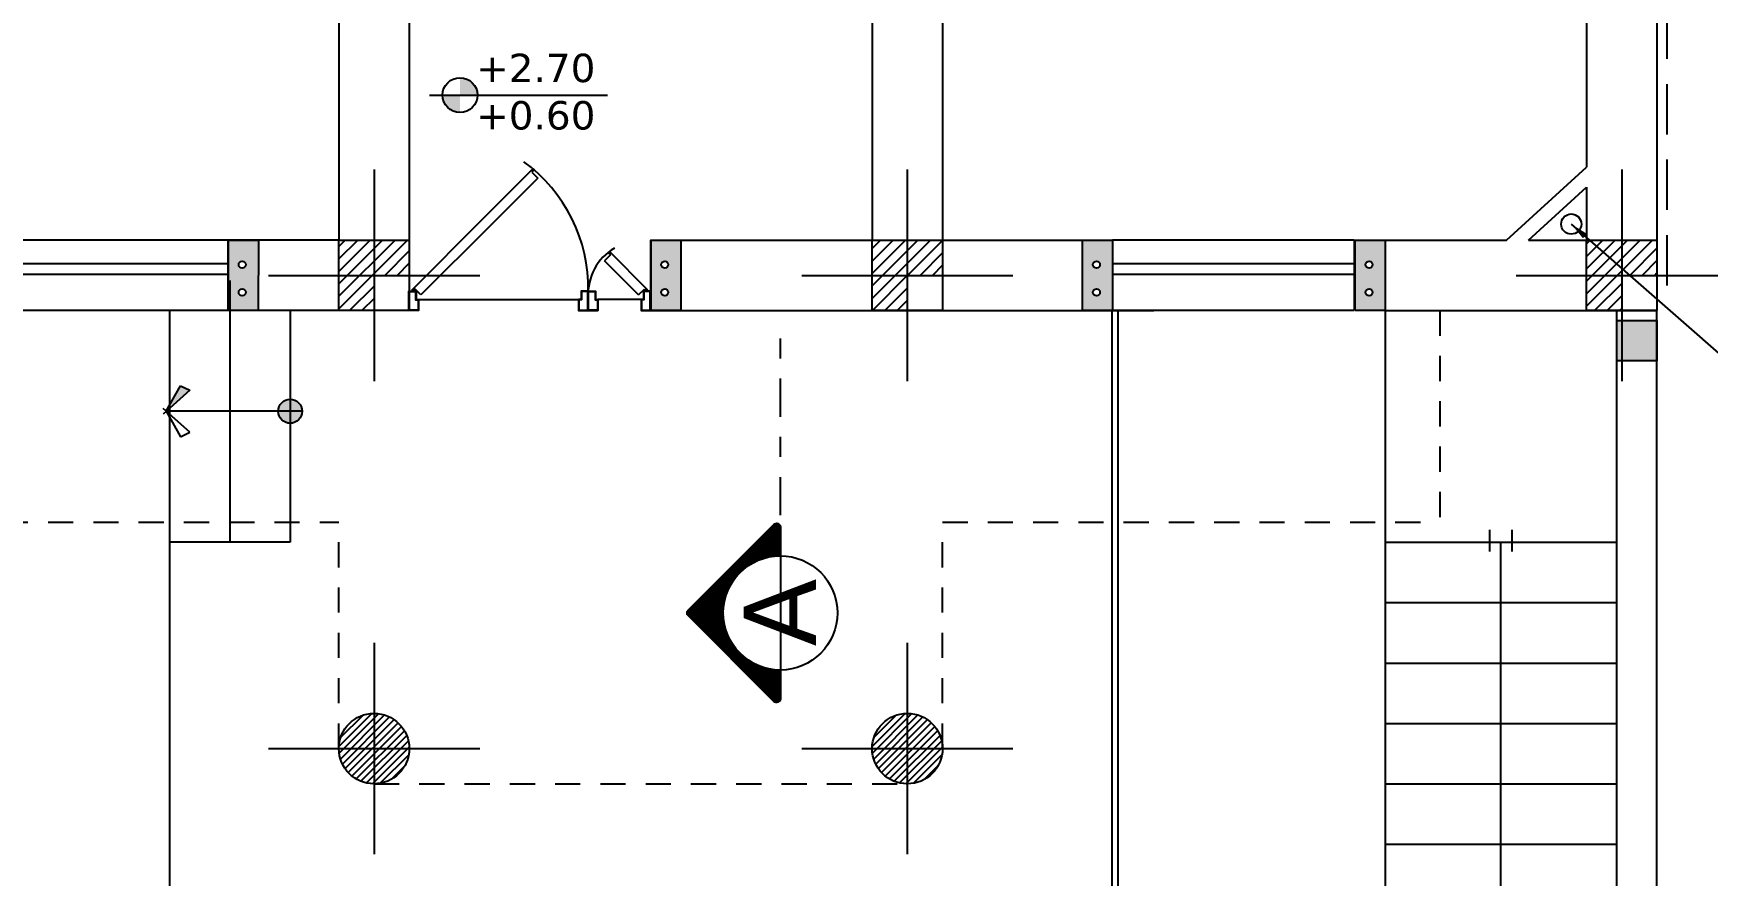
# Model space of a CAD drawing. Header units: inches. Extents: x -1482 to -895, y -39 to 122.
# Drawn here: x -1433.71 to -1425.39, y 60.19 to 64.37 of the extents above; entities that cross this region are included whole.
import ezdxf
from ezdxf.enums import TextEntityAlignment as Align

# ---------------------------------------------------------------- set-up
doc = ezdxf.new("R2010")
doc.units = ezdxf.units.IN
doc.header["$MEASUREMENT"] = 0
doc.header["$PDMODE"] = 3
doc.linetypes.add('DASHDOT', pattern=[1, 0.5, -0.25, 0, -0.25])
doc.linetypes.add('DASHED2', pattern=[0.375, 0.25, -0.125])
doc.layers.get('Defpoints').update_dxf_attribs({"lineweight": 15})
for name, color, linetype in [('axe', 150, 'Continuous'), ('fur', 22, 'Continuous'), ('GRADIANT', 251, 'Continuous'), ('nama', 252, 'Continuous')]:
    doc.layers.add(name, color=color, linetype=linetype)
doc.styles.add('COLI', font='TIMES.TTF', dxfattribs={"height": 0.25})
doc.styles.get("Standard").update_dxf_attribs({"font": 'verdana.TTF'})
doc.dimstyles.new('111', dxfattribs={"dimscale": 0, "dimtxt": 0.2, "dimasz": 0.1, "dimexe": 0.2, "dimexo": 0.5, "dimgap": 0.1, "dimtad": 1, "dimlfac": 1, "dimzin": 0, "dimdsep": 46, "dimtxsty": 'COLI', "dimblk1": 'OPEN30', "dimblk2": 'OPEN30', "dimsah": 1, "dimcen": 0, "dimse1": 1, "dimse2": 1, "dimclrd": 252, "dimclre": 1, "dimclrt": 1, "dimadec": 0, "dimazin": 0, "dimtfac": 0.5, "dimtix": 1, "dimtofl": 0, "dimtmove": 2, "dimatfit": 3, "dimldrblk": 'OPEN30', "dimfxl": 1, "dimtolj": 1, "dimtzin": 0, "dimlwd": 5, "dimarcsym": 0})
doc.dimstyles.get("Standard").update_dxf_attribs({"dimtxt": 0.2, "dimasz": 0.09, "dimexe": 0.18, "dimexo": 0.0625, "dimgap": 0.09, "dimtad": 0, "dimzin": 0, "dimdsep": 46, "dimtxsty": 'Standard', "dimblk": 'ARCHTICK', "dimcen": 0.09, "dimse1": 1, "dimse2": 1, "dimclrd": 1, "dimclrt": 1, "dimadec": 0, "dimazin": 0, "dimtfac": 1, "dimtofl": 0, "dimtmove": 1, "dimatfit": 3, "dimfxl": 1, "dimtolj": 1, "dimtzin": 0, "dimarcsym": 0})
pattern_1 = [(45, (357.16512, 40.59466), (-0.01767766953, 0.01767766953), [])]
pattern_2 = [(45, (359.81512, 40.59466), (-0.01767766953, 0.01767766953), [])]

# ---------------------------------------------------------------- blocks, each defined once
blk = doc.blocks.new('A$C78557366')
at = {"layer": 'GRADIANT', "ltscale": 0.3}
h = blk.add_hatch(dxfattribs=at)
h.set_pattern_fill('ANSI31', color=256, scale=0.2)
h.paths.add_polyline_path([(-0.1, 0), (0, 0), (0, 0.1), (-0.1, 0.1)], flags=16)
h.paths.add_polyline_path([(0.1, 0), (0.1, 0.1), (-0.1, 0.1), (-0.1, 0)], flags=17)
h.paths.add_polyline_path([(0, -0.1), (0.1, -0.1), (0.1, 0.1), (0, 0.1)])
h.paths.add_polyline_path([(0.1, -0.1), (0.1, 0.1), (-0.1, 0.1), (-0.1, -0.1)])
at = {"layer": 'axe', "ltscale": 0.3}
for p, q in [((0, 0.3), (0, -0.3)), ((-0.3, 0), (0.3, 0))]:
    blk.add_line(p, q, dxfattribs=at)
blk.add_lwpolyline([(0.1, 0.1), (-0.1, 0.1), (-0.1, -0.1), (0.1, -0.1)], close=True, dxfattribs=at)
blk = doc.blocks.new('A$C3F8B090B')
h = blk.add_hatch(color=1)
h.paths.add_polyline_path([(0, 0), (0.15, 0), (0.15, 0.35), (0, 0.35)])
h.paths.add_polyline_path([(0.0977, 0.122, -1), (0.063, 0.122, -1)], flags=16)
h.paths.add_polyline_path([(0.0977, 0.2594, -1), (0.063, 0.2594, -1)], flags=16)
at = {"color": 1}
blk.add_lwpolyline([(0.15, 0.35), (0.15, 0), (0, 0), (0, 0.35)], close=True, dxfattribs=at)
for centre in [(0.0803, 0.2594), (0.0803, 0.122)]:
    blk.add_circle(centre, 0.0174, dxfattribs=at)
blk = doc.blocks.new('FL3')
blk.add_hatch(color=150).paths.add_polyline_path([(0, 0), (0.149, -0.167), (0.181, -0.102)])
at = {"color": 150}
for p, q in [((0, 0), (-0.181, -0.102)), ((-0.149, -0.167), (0.02, 0.022)), ((0.149, -0.167), (-0.02, 0.022)), ((0, 0), (0.181, -0.102)), ((-0.181, -0.102), (-0.149, -0.167)), ((0.181, -0.102), (0.149, -0.167))]:
    blk.add_line(p, q, dxfattribs=at)
blk = doc.blocks.new('*X8')
at = {"color": 0}
for p, q in [((1.626, 10.907), (3.996, 13.277)), ((1.634, 10.968), (3.935, 13.269)), ((1.641, 10.869), (4.034, 13.261)), ((1.668, 10.843), (4.061, 13.236)), ((1.705, 10.827), (4.088, 13.21)), ((6.25, 10.827), (3.867, 13.209)), ((6.287, 10.842), (3.894, 13.236)), ((6.314, 10.869), (3.922, 13.261)), ((6.329, 10.906), (3.959, 13.277)), ((6.322, 10.967), (4.019, 13.269)), ((1.756, 10.825), (4.115, 13.183)), ((1.81, 10.825), (4.141, 13.157)), ((3.001, 11.963), (4.168, 13.13)), ((3.195, 12.105), (4.194, 13.104)), ((3.314, 12.17), (4.221, 13.077)), ((3.41, 12.214), (4.247, 13.051)), ((3.905, 12.323), (3.443, 12.785)), ((3.956, 12.325), (3.469, 12.812)), ((3.495, 12.245), (4.274, 13.024)), ((4.009, 12.325), (3.496, 12.838)), ((4.065, 12.323), (3.523, 12.865)), ((4.122, 12.318), (3.549, 12.891)), ((3.572, 12.269), (4.3, 12.998)), ((4.182, 12.311), (3.576, 12.918)), ((4.245, 12.301), (3.602, 12.944)), ((4.312, 12.287), (3.629, 12.971)), ((3.643, 12.287), (4.327, 12.971)), ((4.383, 12.269), (3.655, 12.997)), ((4.46, 12.246), (3.682, 13.024)), ((4.544, 12.214), (3.708, 13.05)), ((3.71, 12.301), (4.353, 12.945)), ((4.641, 12.171), (3.735, 13.077)), ((4.759, 12.106), (3.761, 13.103)), ((3.773, 12.311), (4.38, 12.918)), ((4.951, 11.966), (3.788, 13.13)), ((6.145, 10.825), (3.814, 13.156)), ((3.833, 12.318), (4.406, 12.891)), ((6.198, 10.825), (3.841, 13.183)), ((3.89, 12.323), (4.433, 12.865)), ((3.946, 12.325), (4.459, 12.838)), ((3.999, 12.325), (4.486, 12.812)), ((4.05, 12.323), (4.512, 12.785)), ((3.212, 12.115), (2.992, 12.334)), ((3.245, 12.134), (3.019, 12.361)), ((3.28, 12.153), (3.045, 12.387)), ((3.315, 12.171), (3.072, 12.414)), ((3.351, 12.188), (3.098, 12.44)), ((3.388, 12.204), (3.125, 12.467)), ((3.425, 12.22), (3.151, 12.493)), ((3.464, 12.234), (3.178, 12.52)), ((3.503, 12.248), (3.204, 12.546)), ((3.543, 12.261), (3.231, 12.573)), ((3.584, 12.273), (3.257, 12.6)), ((3.626, 12.283), (3.284, 12.626)), ((3.67, 12.293), (3.31, 12.653)), ((3.714, 12.302), (3.337, 12.679)), ((3.76, 12.309), (3.363, 12.706)), ((3.807, 12.315), (3.39, 12.732)), ((3.855, 12.32), (3.416, 12.759)), ((4.1, 12.32), (4.539, 12.759)), ((4.148, 12.315), (4.565, 12.732)), ((4.195, 12.309), (4.592, 12.706)), ((4.241, 12.302), (4.618, 12.679)), ((4.285, 12.293), (4.645, 12.653)), ((4.329, 12.284), (4.671, 12.626)), ((4.371, 12.273), (4.698, 12.6)), ((4.412, 12.261), (4.724, 12.573)), ((4.452, 12.248), (4.751, 12.547)), ((4.492, 12.234), (4.777, 12.52)), ((4.53, 12.22), (4.804, 12.494)), ((4.568, 12.204), (4.83, 12.467)), ((4.604, 12.188), (4.857, 12.441)), ((4.64, 12.171), (4.883, 12.414)), ((4.675, 12.153), (4.91, 12.388)), ((4.71, 12.134), (4.937, 12.361)), ((4.743, 12.115), (4.963, 12.335)), ((2.767, 11.711), (2.568, 11.91)), ((2.79, 11.741), (2.594, 11.937)), ((2.813, 11.771), (2.621, 11.963)), ((2.837, 11.8), (2.647, 11.99)), ((2.862, 11.828), (2.674, 12.016)), ((2.888, 11.856), (2.7, 12.043)), ((2.914, 11.882), (2.727, 12.069)), ((2.941, 11.909), (2.754, 12.096)), ((2.968, 11.934), (2.78, 12.122)), ((2.996, 11.959), (2.807, 12.149)), ((3.025, 11.984), (2.833, 12.175)), ((3.054, 12.007), (2.86, 12.202)), ((3.084, 12.03), (2.886, 12.228)), ((3.115, 12.052), (2.913, 12.255)), ((3.147, 12.074), (2.939, 12.281)), ((3.179, 12.095), (2.966, 12.308)), ((4.776, 12.095), (4.99, 12.308)), ((4.809, 12.074), (5.016, 12.282)), ((4.84, 12.053), (5.043, 12.255)), ((4.871, 12.03), (5.069, 12.229)), ((4.901, 12.007), (5.096, 12.202)), ((4.93, 11.984), (5.122, 12.176)), ((4.959, 11.96), (5.149, 12.149)), ((4.987, 11.935), (5.175, 12.123)), ((5.015, 11.909), (5.202, 12.096)), ((5.041, 11.883), (5.228, 12.069)), ((5.068, 11.856), (5.255, 12.043)), ((5.093, 11.828), (5.281, 12.016)), ((5.118, 11.8), (5.308, 11.99)), ((5.142, 11.771), (5.334, 11.963)), ((5.165, 11.741), (5.361, 11.937)), ((5.188, 11.711), (5.387, 11.91)), ((1.863, 10.825), (2.84, 11.802)), ((1.916, 10.825), (2.698, 11.607)), ((1.969, 10.825), (2.633, 11.489)), ((2.499, 11.077), (2.117, 11.459)), ((2.507, 11.122), (2.144, 11.486)), ((2.517, 11.166), (2.17, 11.512)), ((2.527, 11.208), (2.197, 11.539)), ((2.539, 11.25), (2.223, 11.565)), ((2.552, 11.29), (2.25, 11.592)), ((2.565, 11.33), (2.276, 11.618)), ((2.58, 11.368), (2.303, 11.645)), ((2.595, 11.406), (2.329, 11.671)), ((2.611, 11.443), (2.356, 11.698)), ((2.628, 11.479), (2.382, 11.724)), ((2.645, 11.514), (2.409, 11.751)), ((2.664, 11.549), (2.435, 11.778)), ((2.683, 11.583), (2.462, 11.804)), ((2.703, 11.616), (2.488, 11.831)), ((2.724, 11.648), (2.515, 11.857)), ((2.745, 11.68), (2.541, 11.884)), ((6.092, 10.825), (5.119, 11.798)), ((5.21, 11.68), (5.414, 11.884)), ((5.232, 11.649), (5.44, 11.857)), ((5.252, 11.616), (5.467, 11.831)), ((6.039, 10.825), (5.258, 11.606)), ((5.272, 11.583), (5.493, 11.804)), ((5.291, 11.549), (5.52, 11.778)), ((5.31, 11.515), (5.546, 11.751)), ((5.986, 10.825), (5.323, 11.488)), ((5.328, 11.479), (5.573, 11.725)), ((5.344, 11.443), (5.599, 11.698)), ((5.361, 11.406), (5.626, 11.672)), ((5.376, 11.369), (5.652, 11.645)), ((5.39, 11.33), (5.679, 11.619)), ((5.404, 11.29), (5.706, 11.592)), ((5.416, 11.25), (5.732, 11.566)), ((5.428, 11.209), (5.759, 11.539)), ((5.438, 11.166), (5.785, 11.513)), ((5.448, 11.123), (5.812, 11.486)), ((5.456, 11.078), (5.838, 11.46)), ((1.85, 10.825), (1.666, 11.009)), ((1.903, 10.825), (1.693, 11.035)), ((1.956, 10.825), (1.719, 11.062)), ((2.009, 10.825), (1.746, 11.088)), ((2.062, 10.825), (1.772, 11.115)), ((2.115, 10.825), (1.799, 11.141)), ((2.168, 10.825), (1.825, 11.168)), ((2.221, 10.825), (1.852, 11.194)), ((2.274, 10.825), (1.878, 11.221)), ((2.327, 10.825), (1.905, 11.247)), ((2.38, 10.825), (1.932, 11.274)), ((2.433, 10.825), (1.958, 11.3)), ((2.478, 10.834), (1.985, 11.327)), ((2.479, 10.885), (2.011, 11.353)), ((2.022, 10.825), (2.589, 11.393)), ((2.482, 10.936), (2.038, 11.38)), ((2.486, 10.984), (2.064, 11.406)), ((2.075, 10.825), (2.558, 11.308)), ((2.492, 11.031), (2.091, 11.433)), ((2.128, 10.825), (2.534, 11.231)), ((2.181, 10.825), (2.516, 11.16)), ((2.234, 10.825), (2.502, 11.093)), ((2.287, 10.825), (2.492, 11.03)), ((5.933, 10.825), (5.367, 11.392)), ((5.88, 10.825), (5.398, 11.307)), ((5.827, 10.825), (5.422, 11.23)), ((5.774, 10.825), (5.44, 11.159)), ((5.721, 10.825), (5.454, 11.093)), ((5.463, 11.032), (5.865, 11.433)), ((5.668, 10.825), (5.464, 11.03)), ((5.469, 10.985), (5.891, 11.407)), ((5.474, 10.936), (5.918, 11.38)), ((5.477, 10.886), (5.944, 11.354)), ((5.478, 10.834), (5.971, 11.327)), ((5.522, 10.825), (5.997, 11.3)), ((5.575, 10.825), (6.024, 11.274)), ((5.628, 10.825), (6.05, 11.247)), ((5.681, 10.825), (6.077, 11.221)), ((5.734, 10.825), (6.103, 11.194)), ((5.787, 10.825), (6.13, 11.168)), ((5.84, 10.825), (6.156, 11.141)), ((5.893, 10.825), (6.183, 11.115)), ((5.946, 10.825), (6.209, 11.088)), ((5.999, 10.825), (6.236, 11.062)), ((6.052, 10.825), (6.262, 11.035)), ((6.105, 10.825), (6.289, 11.009)), ((1.744, 10.825), (1.626, 10.943)), ((1.681, 10.835), (1.634, 10.881)), ((1.797, 10.825), (1.641, 10.981)), ((2.34, 10.825), (2.485, 10.97)), ((2.393, 10.825), (2.48, 10.913)), ((2.446, 10.825), (2.478, 10.857)), ((5.615, 10.825), (5.471, 10.969)), ((5.562, 10.825), (5.475, 10.912)), ((5.509, 10.825), (5.477, 10.857)), ((6.158, 10.825), (6.314, 10.981)), ((6.211, 10.825), (6.329, 10.943)), ((6.274, 10.835), (6.322, 10.882))]:
    blk.add_line(p, q, dxfattribs=at)
blk = doc.blocks.new('SEC')
for p, q in [((2.622, 0.085), (3.749, 1.212)), ((4.946, 0.085), (3.82, 1.212)), ((2.657, 0), (3.034, 0)), ((3.034, 0), (4.534, 0)), ((4.534, 0), (4.911, 0))]:
    blk.add_line(p, q)
at = {"linetype": 'DASHDOT'}
blk.add_line((2.5, 0), (0, 0), dxfattribs=at)
for centre, radius, start, end in [((3.784, 1.177), 0.05, 45, 135), ((3.784, 0), 0.75, 0, 180), ((2.657, 0.05), 0.05, 135, 270), ((3.784, 0), 0.75, 180, 0), ((4.911, 0.05), 0.05, 270, 45)]:
    blk.add_arc(centre, radius, start, end)
at = {"xscale": 0.5, "yscale": 0.5, "zscale": 0.5}
blk.add_blockref('*X8', (1.795, -5.413), dxfattribs=at)
blk = doc.blocks.new('DBLDR120K')
at = {"layer": 'fur', "color": 136, "linetype": 'Continuous'}
for p, q in [((-1.1397, -0.0777), (-1.1686, -0.1067)), ((-0.4028, -0.4202), (-0.0603, -0.0777)), ((-0.0603, -0.0777), (-0.0314, -0.1067)), ((-1.18, -0.096), (-1.1857, -0.1017)), ((-1.1857, -0.1017), (-0.9948, -0.2926)), ((-1.169, -0.107), (-1.18, -0.096)), ((-0.0143, -0.1017), (-0.3678, -0.4552)), ((-0.031, -0.107), (-0.02, -0.096)), ((-0.02, -0.096), (-0.0143, -0.1017)), ((-1.0001, -0.2759), (-0.9708, -0.2466)), ((-0.9891, -0.287), (-1.0001, -0.2759)), ((-0.9948, -0.2926), (-0.9891, -0.287)), ((-0.6393, -0.6567), (-0.4028, -0.4202)), ((-0.3678, -0.4552), (-0.6153, -0.7027)), ((-0.61, -0.686), (-0.6393, -0.6567)), ((-0.621, -0.697), (-0.61, -0.686)), ((-0.6153, -0.7027), (-0.621, -0.697))]:
    blk.add_line(p, q, dxfattribs=at)
at = {"layer": 'fur', "color": 136}
for p, q in [((-1.1519, -0.0545), (-0.9381, -0.0545)), ((-1.1397, -0.0777), (-0.9708, -0.2466)), ((-0.0481, -0.0545), (-0.8419, -0.0545))]:
    blk.add_line(p, q, dxfattribs=at)
at = {"layer": 'fur', "color": 136, "linetype": 'Continuous'}
for points in [[(-1.1519, -0.0545), (-1.1519, 0), (-1.2, 0), (-1.2, -0.096), (-1.1644, -0.096), (-1.1644, -0.0545)], [(-0.9381, -0.0545), (-0.9381, 0), (-0.89, 0), (-0.89, -0.096), (-0.9256, -0.096), (-0.9256, -0.0545)], [(-0.8419, -0.0545), (-0.8419, 0), (-0.89, 0), (-0.89, -0.096), (-0.8544, -0.096), (-0.8544, -0.0545)], [(-0.0481, -0.0545), (-0.0481, 0), (0, 0), (0, -0.096), (-0.0356, -0.096), (-0.0356, -0.0545)], [(-1.1539, -0.0525), (-1.1539, -0.002), (-1.198, -0.002), (-1.198, -0.094), (-1.1664, -0.094), (-1.1664, -0.0525)], [(-0.9361, -0.0525), (-0.9361, -0.002), (-0.892, -0.002), (-0.892, -0.094), (-0.9236, -0.094), (-0.9236, -0.0525)], [(-0.8439, -0.0525), (-0.8439, -0.002), (-0.888, -0.002), (-0.888, -0.094), (-0.8564, -0.094), (-0.8564, -0.0525)], [(-0.0461, -0.0525), (-0.0461, -0.002), (-0.002, -0.002), (-0.002, -0.094), (-0.0336, -0.094), (-0.0336, -0.0525)]]:
    blk.add_lwpolyline(points, close=True, dxfattribs=at)
at = {"layer": 'fur', "color": 136}
for centre, radius, start, end in [((-1.6655, -0.1105), 0.7756, 8.04146, 8.19069), ((-0.1145, -0.1105), 0.7756, 171.80931, 171.95854), ((-1.154, -0.0815), 0.2645, 300.4974, 3.14148), ((-0.1145, -0.1105), 0.7756, 178.92853, 233.96606)]:
    blk.add_arc(centre, radius, start, end, dxfattribs=at)
blk = doc.blocks.new('_Open30')
at = {"color": 0, "linetype": 'ByBlock', "lineweight": -2}
for p, q in [((-1, 0.268), (0, 0)), ((0, 0), (-1, -0.268)), ((0, 0), (-1, 0))]:
    blk.add_line(p, q, dxfattribs=at)
blk = doc.blocks.new('*D569')
at = {"color": 252, "lineweight": 5, "ltscale": 0.3, "transparency": 16777216}
blk.add_line((-1424.4613, 80.8979), (-1424.4613, 51.0979), dxfattribs=at)
at = {"layer": 'Defpoints', "color": 0, "ltscale": 0.3, "transparency": 16777216}
for p in [(-1425.5882, 80.9979), (-1425.6382, 50.9979), (-1424.4613, 50.9979)]:
    blk.add_point(p, dxfattribs=at)
at = {"color": 252, "lineweight": 5, "ltscale": 0.3, "transparency": 16777216, "xscale": 0.1, "yscale": 0.1, "zscale": 0.1}
for p, rotation in [((-1424.4613, 80.9979), 90), ((-1424.4613, 50.9979), 270)]:
    blk.add_blockref('_Open30', p, dxfattribs=dict(at, rotation=rotation))
at = {"color": 1, "ltscale": 0.3, "transparency": 16777216, "insert": (-1424.6888, 65.9979), "char_height": 0.25, "attachment_point": 5, "rotation": 90, "style": 'COLI'}
blk.add_mtext('\\A1;30.00', dxfattribs=at)
blk = doc.blocks.new('A$C2CD672AE')
blk.add_hatch(color=0).paths.add_polyline_path([(0.2, 0.2), (0, 0.2), (0, 0), (0.2, 0)])
at = {"color": 0}
blk.add_lwpolyline([(0, 0.2), (0.2, 0.2), (0.2, 0), (0, 0)], close=True, dxfattribs=at)
blk = doc.blocks.new('_ArchTick')
at = {"color": 0, "linetype": 'ByBlock', "const_width": 0.15}
blk.add_lwpolyline([(-0.5, -0.5), (0.5, 0.5)], dxfattribs=at)

msp = doc.modelspace()

# ---------------------------------------------------------------- hatches: boundary and pattern name
at = {"layer": 'fur'}
h = msp.add_hatch(color=156, dxfattribs=at)
edge = h.paths.add_edge_path()
edge.add_arc((-1431.5861, 64.0679), 0.0864, 0, 90)
edge.add_line((-1431.5861, 64.1543), (-1431.5861, 64.0679))
edge.add_line((-1431.5861, 64.0679), (-1431.4996, 64.0679))
edge = h.paths.add_edge_path()
edge.add_arc((-1431.5861, 64.0679), 0.0864, 180, 270)
edge.add_line((-1431.5861, 63.9815), (-1431.5861, 64.0679))
edge.add_line((-1431.5861, 64.0679), (-1431.6725, 64.0679))
at = {"layer": 'fur', "linetype": 'Continuous'}
h = msp.add_hatch(color=136, dxfattribs=at)
h.dxf.hatch_style = 1
h.paths.add_polyline_path([(-1432.3706, 62.4979), (-1432.4897, 62.4979, 0.414214), (-1432.4301, 62.4383, 0.414214)])
h.paths.add_polyline_path([(-1432.3706, 62.4979, 0.414214), (-1432.4301, 62.5575), (-1432.4301, 62.4979)])
h.paths.add_polyline_path([(-1432.4301, 62.4979), (-1432.4301, 62.5575, 0.414214), (-1432.4897, 62.4979)])
at = {"layer": 'GRADIANT', "ltscale": 0.3}
h = msp.add_hatch(dxfattribs=at)
h.set_pattern_fill('ANSI31', color=256, scale=0.2)
h.set_pattern_definition(pattern_1)
edge = h.paths.add_edge_path()
edge.add_arc((-1432.0132, 60.8229), 0.175, 90, 180)
edge.add_line((-1432.1882, 60.8229), (-1432.0132, 60.8229))
edge.add_line((-1432.0132, 60.8229), (-1432.0132, 60.9979))
edge = h.paths.add_edge_path()
edge.add_arc((-1432.0132, 60.8229), 0.175, 360, 450)
edge.add_line((-1432.0132, 60.9979), (-1432.0132, 60.8229))
edge.add_line((-1432.0132, 60.8229), (-1431.8382, 60.8229))
edge = h.paths.add_edge_path()
edge.add_arc((-1432.0132, 60.8229), 0.175, 270, 360)
edge.add_line((-1431.8382, 60.8229), (-1432.0132, 60.8229))
edge.add_line((-1432.0132, 60.8229), (-1432.0132, 60.6479))
edge = h.paths.add_edge_path()
edge.add_arc((-1432.0132, 60.8229), 0.175, 180, 270)
edge.add_line((-1432.0132, 60.6479), (-1432.0132, 60.8229))
edge.add_line((-1432.0132, 60.8229), (-1432.1882, 60.8229))
h = msp.add_hatch(dxfattribs=at)
h.set_pattern_fill('ANSI31', color=256, scale=0.2)
h.set_pattern_definition(pattern_1)
edge = h.paths.add_edge_path()
edge.add_arc((-1432.0132, 60.8229), 0.175, 90, 180)
edge.add_line((-1432.1882, 60.8229), (-1432.0132, 60.8229))
edge.add_line((-1432.0132, 60.8229), (-1432.0132, 60.9979))
edge = h.paths.add_edge_path()
edge.add_arc((-1432.0132, 60.8229), 0.175, 360, 450)
edge.add_line((-1432.0132, 60.9979), (-1432.0132, 60.8229))
edge.add_line((-1432.0132, 60.8229), (-1431.8382, 60.8229))
edge = h.paths.add_edge_path()
edge.add_arc((-1432.0132, 60.8229), 0.175, 270, 360)
edge.add_line((-1431.8382, 60.8229), (-1432.0132, 60.8229))
edge.add_line((-1432.0132, 60.8229), (-1432.0132, 60.6479))
edge = h.paths.add_edge_path()
edge.add_arc((-1432.0132, 60.8229), 0.175, 180, 270)
edge.add_line((-1432.0132, 60.6479), (-1432.0132, 60.8229))
edge.add_line((-1432.0132, 60.8229), (-1432.1882, 60.8229))
h = msp.add_hatch(dxfattribs=at)
h.set_pattern_fill('ANSI31', color=256, scale=0.2)
h.set_pattern_definition([(45, (357.16512, 40.59466), (-0.01767766953, 0.01767766953), [])])
edge = h.paths.add_edge_path()
edge.add_arc((-1432.0132, 60.8229), 0.175, 90, 180)
edge.add_line((-1432.1882, 60.8229), (-1432.0132, 60.8229))
edge.add_line((-1432.0132, 60.8229), (-1432.0132, 60.9979))
edge = h.paths.add_edge_path()
edge.add_arc((-1432.0132, 60.8229), 0.175, 360, 450)
edge.add_line((-1432.0132, 60.9979), (-1432.0132, 60.8229))
edge.add_line((-1432.0132, 60.8229), (-1431.8382, 60.8229))
edge = h.paths.add_edge_path()
edge.add_arc((-1432.0132, 60.8229), 0.175, 270, 360)
edge.add_line((-1431.8382, 60.8229), (-1432.0132, 60.8229))
edge.add_line((-1432.0132, 60.8229), (-1432.0132, 60.6479))
edge = h.paths.add_edge_path()
edge.add_arc((-1432.0132, 60.8229), 0.175, 180, 270)
edge.add_line((-1432.0132, 60.6479), (-1432.0132, 60.8229))
edge.add_line((-1432.0132, 60.8229), (-1432.1882, 60.8229))
h = msp.add_hatch(dxfattribs=at)
h.set_pattern_fill('ANSI31', color=256, scale=0.2)
h.set_pattern_definition(pattern_2)
edge = h.paths.add_edge_path()
edge.add_arc((-1429.3632, 60.8229), 0.175, 90, 180)
edge.add_line((-1429.5382, 60.8229), (-1429.3632, 60.8229))
edge.add_line((-1429.3632, 60.8229), (-1429.3632, 60.9979))
edge = h.paths.add_edge_path()
edge.add_arc((-1429.3632, 60.8229), 0.175, 360, 450)
edge.add_line((-1429.3632, 60.9979), (-1429.3632, 60.8229))
edge.add_line((-1429.3632, 60.8229), (-1429.1882, 60.8229))
edge = h.paths.add_edge_path()
edge.add_arc((-1429.3632, 60.8229), 0.175, 270, 360)
edge.add_line((-1429.1882, 60.8229), (-1429.3632, 60.8229))
edge.add_line((-1429.3632, 60.8229), (-1429.3632, 60.6479))
edge = h.paths.add_edge_path()
edge.add_arc((-1429.3632, 60.8229), 0.175, 180, 270)
edge.add_line((-1429.3632, 60.6479), (-1429.3632, 60.8229))
edge.add_line((-1429.3632, 60.8229), (-1429.5382, 60.8229))
h = msp.add_hatch(dxfattribs=at)
h.set_pattern_fill('ANSI31', color=256, scale=0.2)
h.set_pattern_definition(pattern_2)
edge = h.paths.add_edge_path()
edge.add_arc((-1429.3632, 60.8229), 0.175, 90, 180)
edge.add_line((-1429.5382, 60.8229), (-1429.3632, 60.8229))
edge.add_line((-1429.3632, 60.8229), (-1429.3632, 60.9979))
edge = h.paths.add_edge_path()
edge.add_arc((-1429.3632, 60.8229), 0.175, 360, 450)
edge.add_line((-1429.3632, 60.9979), (-1429.3632, 60.8229))
edge.add_line((-1429.3632, 60.8229), (-1429.1882, 60.8229))
edge = h.paths.add_edge_path()
edge.add_arc((-1429.3632, 60.8229), 0.175, 270, 360)
edge.add_line((-1429.1882, 60.8229), (-1429.3632, 60.8229))
edge.add_line((-1429.3632, 60.8229), (-1429.3632, 60.6479))
edge = h.paths.add_edge_path()
edge.add_arc((-1429.3632, 60.8229), 0.175, 180, 270)
edge.add_line((-1429.3632, 60.6479), (-1429.3632, 60.8229))
edge.add_line((-1429.3632, 60.8229), (-1429.5382, 60.8229))
h = msp.add_hatch(dxfattribs=at)
h.set_pattern_fill('ANSI31', color=256, scale=0.2)
h.set_pattern_definition([(45, (359.81512, 40.59466), (-0.01767766953, 0.01767766953), [])])
edge = h.paths.add_edge_path()
edge.add_arc((-1429.3632, 60.8229), 0.175, 90, 180)
edge.add_line((-1429.5382, 60.8229), (-1429.3632, 60.8229))
edge.add_line((-1429.3632, 60.8229), (-1429.3632, 60.9979))
edge = h.paths.add_edge_path()
edge.add_arc((-1429.3632, 60.8229), 0.175, 360, 450)
edge.add_line((-1429.3632, 60.9979), (-1429.3632, 60.8229))
edge.add_line((-1429.3632, 60.8229), (-1429.1882, 60.8229))
edge = h.paths.add_edge_path()
edge.add_arc((-1429.3632, 60.8229), 0.175, 270, 360)
edge.add_line((-1429.1882, 60.8229), (-1429.3632, 60.8229))
edge.add_line((-1429.3632, 60.8229), (-1429.3632, 60.6479))
edge = h.paths.add_edge_path()
edge.add_arc((-1429.3632, 60.8229), 0.175, 180, 270)
edge.add_line((-1429.3632, 60.6479), (-1429.3632, 60.8229))
edge.add_line((-1429.3632, 60.8229), (-1429.5382, 60.8229))

# ---------------------------------------------------------------- linework, layer by layer
at = {"color": 251, "linetype": 'DASHED2'}
msp.add_line((-1425.5882, 80.9979), (-1425.5882, 62.9979), dxfattribs=at)
at = {"ltscale": 0.3}
for p, q in [((-1425.6382, 78.9479), (-1425.6382, 62.9979)), ((-1432.1882, 68.3479), (-1432.1882, 63.3479)), ((-1431.8382, 68.3479), (-1431.8382, 63.3479)), ((-1429.1882, 68.3479), (-1429.1882, 63.3479)), ((-1425.9882, 68.1729), (-1425.9882, 63.7103)), ((-1429.5382, 67.9979), (-1429.5382, 63.3479)), ((-1425.9882, 63.6099), (-1425.9882, 63.3479)), ((-1432.1882, 63.3479), (-1432.7382, 63.3479)), ((-1432.7382, 63.3479), (-1432.7382, 62.9979)), ((-1430.6382, 63.3479), (-1429.5382, 63.3479)), ((-1430.6382, 63.3479), (-1430.6382, 62.9979)), ((-1430.6382, 63.3479), (-1430.6382, 62.9979)), ((-1429.1882, 63.3479), (-1428.343, 63.3479)), ((-1428.343, 63.3479), (-1428.343, 62.9979)), ((-1427.143, 63.3479), (-1427.143, 62.9979)), ((-1427.1382, 63.3479), (-1426.3865, 63.3479)), ((-1426.2761, 63.3479), (-1425.9882, 63.3479)), ((-1431.7921, 62.9979), (-1432.7382, 62.9979)), ((-1430.6382, 62.9979), (-1428.1382, 62.9979)), ((-1426.9882, 62.9979), (-1425.6382, 62.9979))]:
    msp.add_line(p, q, dxfattribs=at)
at = {"ltscale": 0.5}
for p, q in [((-1426.3865, 63.3479), (-1425.9882, 63.7103)), ((-1426.2761, 63.3479), (-1425.9882, 63.6099))]:
    msp.add_line(p, q, dxfattribs=at)
at = {"color": 252, "ltscale": 0.3}
for p, q in [((-1432.7382, 63.3479), (-1433.9382, 63.3479)), ((-1427.143, 63.3479), (-1428.343, 63.3479)), ((-1432.7382, 63.2307), (-1433.9382, 63.2307)), ((-1427.143, 63.2307), (-1428.343, 63.2307)), ((-1432.7382, 63.1774), (-1433.9382, 63.1774)), ((-1432.7301, 63.1479), (-1432.7301, 61.8479)), ((-1427.143, 63.1774), (-1428.343, 63.1774)), ((-1432.7382, 62.9979), (-1433.9382, 62.9979)), ((-1433.0301, 62.9979), (-1433.0301, 60.0877)), ((-1432.4301, 62.9979), (-1432.4301, 61.8479)), ((-1430.997, 62.9979), (-1430.9006, 62.9979)), ((-1430.6864, 62.9979), (-1430.6382, 62.9979)), ((-1428.3464, 62.9979), (-1428.3464, 60.0877)), ((-1427.143, 62.9979), (-1428.343, 62.9979)), ((-1428.3164, 62.9979), (-1428.3164, 60.0577)), ((-1426.9882, 62.9979), (-1426.9882, 59.7479)), ((-1425.8382, 51.1979), (-1425.8382, 62.9979)), ((-1425.6382, 50.9979), (-1425.6382, 62.9979)), ((-1426.4683, 61.8013), (-1426.4683, 61.9087)), ((-1426.3582, 61.8013), (-1426.3582, 61.9087)), ((-1432.4301, 61.8479), (-1433.0301, 61.8479)), ((-1426.9882, 61.8479), (-1425.8382, 61.8479)), ((-1426.4132, 59.7479), (-1426.4132, 61.8479)), ((-1426.9882, 61.5479), (-1425.8382, 61.5479)), ((-1426.9882, 61.2479), (-1425.8382, 61.2479)), ((-1426.9882, 60.9479), (-1425.8382, 60.9479)), ((-1426.9882, 60.6479), (-1425.8382, 60.6479)), ((-1426.9882, 60.3479), (-1425.8382, 60.3479))]:
    msp.add_line(p, q, dxfattribs=at)
msp.add_lwpolyline([(-1426.9882, 61.8479), (-1426.9882, 61.2479)], dxfattribs=at)
at = {"color": 4}
msp.add_circle((-1426.0639, 63.4275), 0.0502, dxfattribs=at)
at = {"layer": 'axe', "ltscale": 0.3}
for p, q in [((-1432.0132, 61.3479), (-1432.0132, 60.2979)), ((-1432.0132, 61.3479), (-1432.0132, 60.2979)), ((-1432.0132, 61.3479), (-1432.0132, 60.2979)), ((-1429.3632, 61.3479), (-1429.3632, 60.2979)), ((-1429.3632, 61.3479), (-1429.3632, 60.2979)), ((-1429.3632, 61.3479), (-1429.3632, 60.2979)), ((-1432.5382, 60.8229), (-1431.4882, 60.8229)), ((-1432.5382, 60.8229), (-1431.4882, 60.8229)), ((-1432.5382, 60.8229), (-1431.4882, 60.8229)), ((-1429.8882, 60.8229), (-1428.8382, 60.8229)), ((-1429.8882, 60.8229), (-1428.8382, 60.8229)), ((-1429.8882, 60.8229), (-1428.8382, 60.8229))]:
    msp.add_line(p, q, dxfattribs=at)
for centre in [(-1432.0132, 60.8229), (-1432.0132, 60.8229), (-1432.0132, 60.8229), (-1429.3632, 60.8229), (-1429.3632, 60.8229), (-1429.3632, 60.8229)]:
    msp.add_circle(centre, 0.175, dxfattribs=at)
at = {"layer": 'fur', "color": 156}
msp.add_line((-1431.7373, 64.0679), (-1430.8534, 64.0679), dxfattribs=at)
at = {"layer": 'fur', "color": 136, "linetype": 'DASHED2', "ltscale": 0.5}
for p, q in [((-1426.7176, 62.9979), (-1426.7176, 61.9479)), ((-1436.3331, 61.9479), (-1432.1882, 61.9479)), ((-1432.1882, 60.8229), (-1432.1882, 61.9479)), ((-1429.1882, 61.9479), (-1426.7176, 61.9479)), ((-1429.1882, 60.8229), (-1429.1882, 61.9479)), ((-1432.0132, 60.6479), (-1429.3632, 60.6479))]:
    msp.add_line(p, q, dxfattribs=at)
at = {"layer": 'fur', "color": 136, "linetype": 'Continuous'}
msp.add_line((-1432.3706, 62.4979), (-1433.0458, 62.4979), dxfattribs=at)
at = {"layer": 'fur', "color": 156}
msp.add_circle((-1431.5861, 64.0679), 0.0864, dxfattribs=at)
at = {"layer": 'fur', "color": 136, "linetype": 'Continuous'}
msp.add_circle((-1432.4301, 62.4979), 0.0596, dxfattribs=at)

# ---------------------------------------------------------------- block references
at = {"xscale": 0.9999900196616685, "yscale": 0.9999900196616685, "zscale": 0.9999900196616685, "rotation": 179.9881526941475}
for p in [(-1432.5882, 63.3479), (-1430.4882, 63.3479), (-1428.343, 63.3479), (-1426.9882, 63.3479)]:
    msp.add_blockref('A$C3F8B090B', p, dxfattribs=at)
at = {"color": 0, "rotation": 90}
msp.add_blockref('A$C2CD672AE', (-1425.6382, 62.7479), dxfattribs=at)
at = {"layer": 'axe', "ltscale": 0.3, "xscale": -1.750000000001592, "yscale": 1.750000000001592, "zscale": 1.750000000001592, "rotation": 90}
for p in [(-1432.0132, 63.1729), (-1429.3632, 63.1729), (-1425.8132, 63.1729)]:
    msp.add_blockref('A$C78557366', p, dxfattribs=at)
at = {"layer": 'fur'}
for name, p, xscale, yscale, zscale, rotation in [('DBLDR120K', (-1431.8403, 62.9979), 1.00166944908176, 1.00166944908176, 1.00166944908176, 180), ('SEC', (-1429.9942, 62.927), -0.3779999999996555, 0.3779999999996564, 0.3779999999996562, 90)]:
    msp.add_blockref(name, p, dxfattribs=dict(at, xscale=xscale, yscale=yscale, zscale=zscale, rotation=rotation))
at = {"layer": 'fur', "color": 136, "linetype": 'Continuous', "xscale": 0.7000000000000002, "yscale": 0.7000000000000002, "zscale": 0.7000000000000002, "rotation": 90}
msp.add_blockref('FL3', (-1433.0458, 62.4979), dxfattribs=at)

# ---------------------------------------------------------------- texts
at = {"layer": 'axe', "ltscale": 100}
for s, p in [('+2.70', (-1431.2096, 64.203)), ('+0.60', (-1431.2096, 63.9677))]:
    msp.add_text(s, height=0.14112, dxfattribs=at).set_placement(p, align=Align.MIDDLE_CENTER)
at = {"layer": 'nama', "ltscale": 10}
msp.add_text('A', height=0.36, rotation=90, dxfattribs=at).set_placement((-1429.8171, 61.3299))

# ---------------------------------------------------------------- dimensions: what is measured, and where the dimension line sits
at = {"ltscale": 0.3}
dim = msp.add_linear_dim(base=(-1424.4613, 50.9979), p1=(-1425.5882, 80.9979), p2=(-1425.6382, 50.9979), angle=90, dimstyle='111', override={"dimscale": 1}, dxfattribs=at)
dim.commit()
dim.dimension.update_dxf_attribs({"geometry": '*D569', "text_midpoint": (-1424.6888, 65.9979)})

# ---------------------------------------------------------------- leaders
msp.add_leader([(-1426.0639, 63.4275), (-1425.0406, 62.5307), (-1423.8512, 62.5307)], dimstyle='Standard', override={"dimgap": 0.09, "dimtad": 0, "dimfxl": 0.05})

doc.saveas('drawing.dxf')
